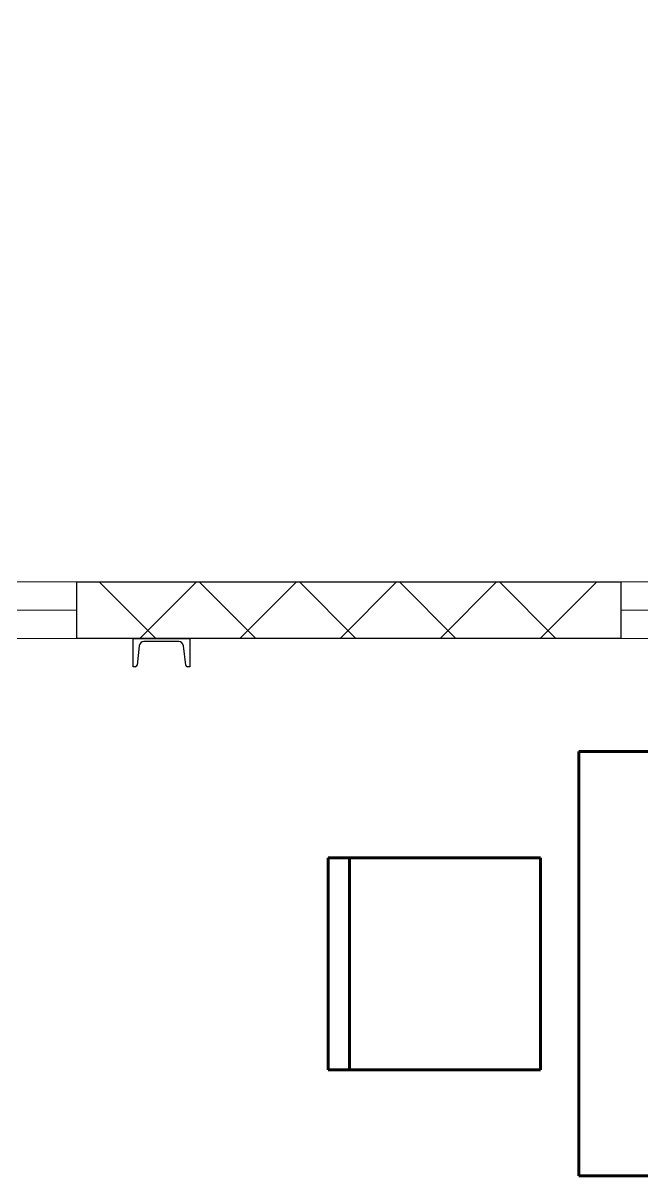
# Model space of a CAD drawing. Header units: millimetres. Extents: x 0 to 1680, y 0 to 594.
# Drawn here: x 350.71 to 368.2, y 512.38 to 544.98 of the extents above; entities that cross this region are included whole.
import ezdxf

# ---------------------------------------------------------------- set-up
doc = ezdxf.new("R2010")
doc.units = ezdxf.units.MM
for name, pattern in [('K5LT32792', [0]), ('K5LT32795', [0]), ('K5LT_BASIC', [0]), ('K5LT_THIN_INCLUDED_TO_HATCHING', [0])]:
    doc.linetypes.add(name, pattern=pattern)
doc.layers.add('Системный слой', color=7, linetype='Continuous')

# ---------------------------------------------------------------- blocks, each defined once
blk = doc.blocks.new('U165')
at = {"layer": 'Системный слой', "color": 7, "linetype": 'K5LT32795', "lineweight": 13}
for p, q in [((354.461, 527.577), (352.861, 529.177)), ((354.011, 527.577), (355.611, 529.177)), ((357.29, 527.577), (355.69, 529.177)), ((356.84, 527.577), (358.44, 529.177)), ((360.118, 527.577), (358.518, 529.177)), ((359.668, 527.577), (361.268, 529.177)), ((362.947, 527.577), (361.347, 529.177)), ((362.496, 527.577), (364.096, 529.177)), ((365.775, 527.577), (364.175, 529.177)), ((365.325, 527.577), (366.925, 529.177))]:
    blk.add_line(p, q, dxfattribs=at)
blk = doc.blocks.new('U164')
at = {"layer": 'Системный слой', "color": 150, "linetype": 'K5LT_BASIC', "lineweight": 25, "true_color": 0x0080ff}
for p, q in [((352.218, 529.177), (367.618, 529.177)), ((367.618, 527.577), (352.218, 527.577))]:
    blk.add_line(p, q, dxfattribs=at)
at = {"layer": 'Системный слой'}
blk.add_blockref('U165', (0, 0), dxfattribs=at)
blk = doc.blocks.new('U205')
at = {"layer": 'Системный слой', "color": 5, "linetype": 'K5LT32792', "lineweight": 60, "true_color": 0x0000ff}
for p, q in [((366.418, 524.377), (390.418, 524.377)), ((366.418, 512.377), (366.418, 524.377)), ((390.418, 524.377), (390.418, 512.377)), ((390.418, 512.377), (366.418, 512.377))]:
    blk.add_line(p, q, dxfattribs=at)
blk = doc.blocks.new('U204')
at = {"layer": 'Системный слой'}
blk.add_blockref('U205', (0, 0), dxfattribs=at)
blk = doc.blocks.new('U207')
at = {"layer": 'Системный слой', "color": 5, "linetype": 'K5LT32792', "lineweight": 60, "true_color": 0x0000ff}
for p, q in [((365.334, 521.377), (359.334, 521.377)), ((359.334, 521.377), (359.334, 515.377)), ((365.334, 515.377), (365.334, 521.377)), ((359.334, 515.377), (365.334, 515.377))]:
    blk.add_line(p, q, dxfattribs=at)
blk = doc.blocks.new('U206')
at = {"layer": 'Системный слой', "color": 5, "linetype": 'K5LT32792', "lineweight": 60, "true_color": 0x0000ff}
blk.add_line((359.939, 515.377), (359.939, 521.377), dxfattribs=at)
at = {"layer": 'Системный слой'}
blk.add_blockref('U207', (0, 0), dxfattribs=at)
blk = doc.blocks.new('U1454')
at = {"layer": 'Системный слой', "color": 150, "linetype": 'K5LT_BASIC', "lineweight": 25, "true_color": 0x0080ff}
for p, q in [((353.818, 526.777), (353.818, 527.577)), ((353.818, 527.577), (355.418, 527.577)), ((355.418, 527.577), (355.418, 526.777)), ((353.994, 527.372), (353.93, 526.822)), ((355.113, 527.487), (354.123, 527.487)), ((355.306, 526.822), (355.242, 527.372)), ((353.88, 526.777), (353.818, 526.777)), ((355.418, 526.777), (355.355, 526.777))]:
    blk.add_line(p, q, dxfattribs=at)
for centre, radius, start, end in [((354.123, 527.357), 0.13, 90, 173.4224), ((355.113, 527.357), 0.13, 6.5776, 90), ((353.88, 526.827), 0.05, 270, 353.4224), ((355.355, 526.827), 0.05, 186.5776, 270)]:
    blk.add_arc(centre, radius, start, end, dxfattribs=at)
blk = doc.blocks.new('U1671')
at = {"layer": 'Системный слой', "color": 7, "linetype": 'K5LT_THIN_INCLUDED_TO_HATCHING', "lineweight": 13}
for p, q in [((331.218, 529.177), (352.218, 529.177)), ((331.218, 528.377), (352.218, 528.377)), ((352.218, 527.577), (331.218, 527.577))]:
    blk.add_line(p, q, dxfattribs=at)
at = {"layer": 'Системный слой', "color": 150, "linetype": 'K5LT_BASIC', "lineweight": 25, "true_color": 0x0080ff}
for p, q in [((331.218, 527.577), (331.218, 529.177)), ((352.218, 529.177), (352.218, 527.577))]:
    blk.add_line(p, q, dxfattribs=at)
blk = doc.blocks.new('U1672')
at = {"layer": 'Системный слой', "color": 7, "linetype": 'K5LT_THIN_INCLUDED_TO_HATCHING', "lineweight": 13}
for p, q in [((367.618, 529.177), (388.618, 529.177)), ((367.618, 528.377), (388.618, 528.377)), ((388.618, 527.577), (367.618, 527.577))]:
    blk.add_line(p, q, dxfattribs=at)
at = {"layer": 'Системный слой', "color": 150, "linetype": 'K5LT_BASIC', "lineweight": 25, "true_color": 0x0080ff}
for p, q in [((367.618, 527.577), (367.618, 529.177)), ((388.618, 529.177), (388.618, 527.577))]:
    blk.add_line(p, q, dxfattribs=at)
blk = doc.blocks.new('U1685')
at = {"layer": 'Системный слой', "color": 7, "linetype": 'K5LT_THIN_INCLUDED_TO_HATCHING', "lineweight": 13}
for p, q in [((331.218, 529.177), (352.218, 529.177)), ((331.218, 528.377), (352.218, 528.377)), ((352.218, 527.577), (331.218, 527.577))]:
    blk.add_line(p, q, dxfattribs=at)
at = {"layer": 'Системный слой', "color": 150, "linetype": 'K5LT_BASIC', "lineweight": 25, "true_color": 0x0080ff}
for p, q in [((331.218, 527.577), (331.218, 529.177)), ((352.218, 529.177), (352.218, 527.577))]:
    blk.add_line(p, q, dxfattribs=at)
blk = doc.blocks.new('U1686')
at = {"layer": 'Системный слой', "color": 7, "linetype": 'K5LT_THIN_INCLUDED_TO_HATCHING', "lineweight": 13}
for p, q in [((367.618, 529.177), (388.618, 529.177)), ((367.618, 528.377), (388.618, 528.377)), ((388.618, 527.577), (367.618, 527.577))]:
    blk.add_line(p, q, dxfattribs=at)
at = {"layer": 'Системный слой', "color": 150, "linetype": 'K5LT_BASIC', "lineweight": 25, "true_color": 0x0080ff}
for p, q in [((367.618, 527.577), (367.618, 529.177)), ((388.618, 529.177), (388.618, 527.577))]:
    blk.add_line(p, q, dxfattribs=at)

msp = doc.modelspace()

# ---------------------------------------------------------------- block references
at = {"layer": 'Системный слой'}
for name in ['U164', 'U1671', 'U1685', 'U1672', 'U1686', 'U1454', 'U204', 'U206']:
    msp.add_blockref(name, (0, 0), dxfattribs=at)

doc.saveas('drawing.dxf')
